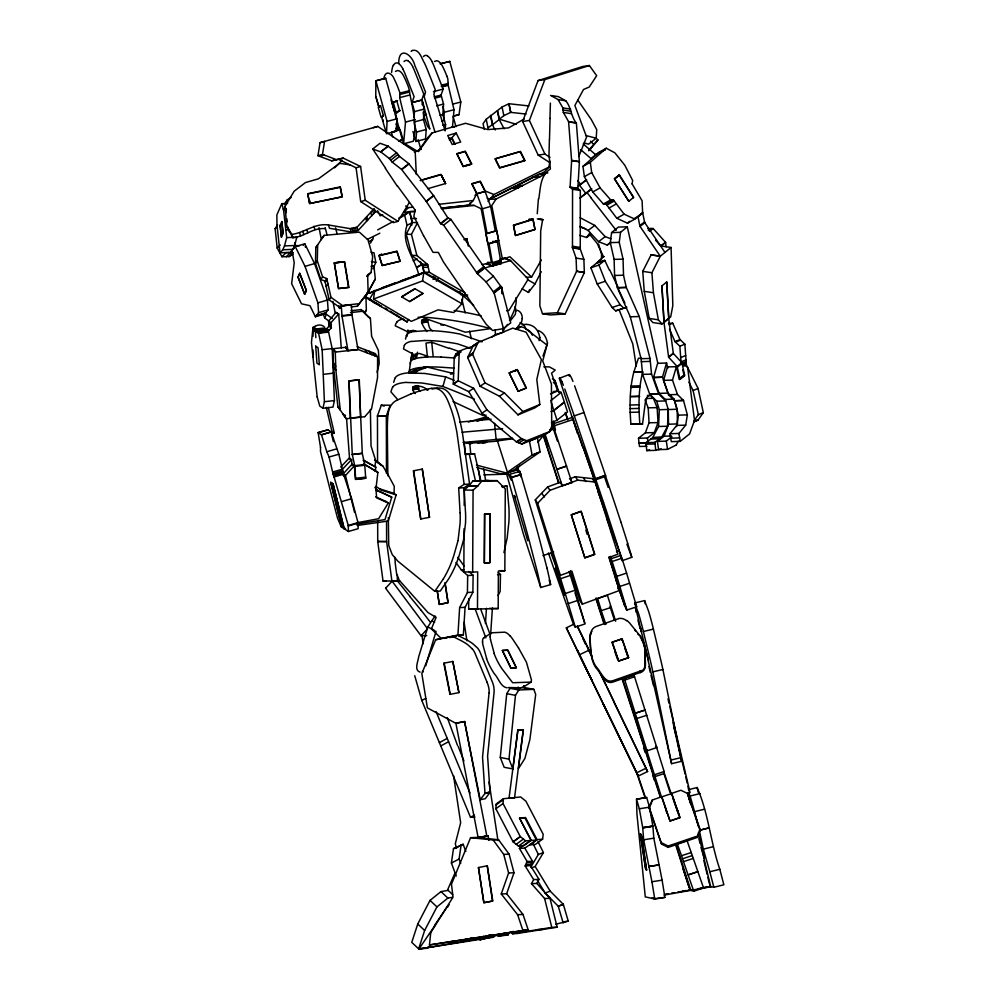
<?xml version="1.0" encoding="UTF-8"?>
<svg xmlns="http://www.w3.org/2000/svg" width="999" height="999" viewBox="0 0 999 999"><rect width="100%" height="100%" fill="white"/><g stroke="black" fill="none" stroke-linecap="round" stroke-linejoin="round"><path stroke-width="1.5" d="M537.287 218.931L542.644 219.58L540.696 230.956L539.86 305.919L542.457 313.686L557.38 312.724L576.573 271.353L576.098 258.079L572.477 247.839L572.552 189.273M576.573 271.253L584.353 272.602L583.878 259.328L580.257 249.088L580.319 190.522L572.539 189.261L570.092 187.113L571.615 160.602L568.581 121.591M601.535 259.116L601.56 254.283L598.563 244.006M312.974 357.367L312.987 349.875M313.012 336.401L313.024 327.347M315.097 330.819C311.276 323.564 325.949 322.939 325.012 329.882M357.217 346.703L375.199 353.571L377.61 356.918L377.522 377.759L371.528 409.016L364.797 416.683M377.56 462.537L377.46 415.859L381.306 405.157L390.184 405.219L386.338 415.921L386.463 473.451M463.848 570.317L464.073 528.608M464.185 505.444L464.273 489.997L468.868 485.851L477.684 486.038L481.618 481.293L497.102 480.656L505.282 488.848L504.845 570.741L498.389 571.041L498.189 608.566L489.373 608.366M498.176 608.566L468.668 609.203L468.731 598.701M463.848 571.865L472.652 572.102L473.076 490.197L477.672 486.051M477.472 609.402L477.684 571.903L472.652 572.102M484.752 514.048L484.328 562.899L489.86 562.687L490.134 513.836L484.765 514.048M590.097 637.524C590.546 647.315 590.247 657.991 595.928 666.47C600.786 671.166 604.595 683.566 612.837 680.706L642.994 670.129L644.492 668.081L645.029 663.311M590.097 638.898C590.571 648.688 590.259 659.352 595.941 667.844C600.799 672.539 604.607 684.939 612.849 682.08L640.147 672.527C648.875 670.391 643.918 658.453 645.129 652.072M320.529 447.452L320.492 451.536L330.806 492.357L337.525 518.131L341.159 526.735M459.627 607.592L467.432 592.494L467.669 575.524L461.363 569.954L455.969 562.524M458.816 635.726L463.374 634.802L465.072 607.355L472.877 592.245L473.114 575.262L468.918 571.553M523.913 685.938L523.551 687L531.231 681.98L531.456 679.907L526.423 662.175L518.506 647.901M340.721 308.129L329.158 299.9L324.987 281.169L320.816 279.408L315.484 263.449L315.809 247.565L324.126 235.377L359.365 232.143L368.019 239.897L372.664 256.393L371.104 272.427L367.295 276.373M371.091 272.44L367.62 274.837L368.119 292.12L359.215 303.634L342.545 305.582L330.969 297.34L326.798 278.621L322.627 276.86L317.295 260.889L317.645 244.98L315.809 247.565M498.226 572.415L500.487 574.537L500.137 591.483L498.051 595.604M394.106 492.519L394.243 486.288L388.161 474.9L382.917 466.158L374.987 459.902M641.408 358.204L638.411 358.266L633.816 372.152C629.407 389.036 629.582 406.868 630.893 424.138L642.519 424.263L645.304 402.572L647.402 396.478L650.337 395.329L653.383 398.301L657.142 407.592L658.016 422.589L654.32 432.592L647.452 438.024L638.498 438.261L639.485 446.466L646.94 446.278M633.816 372.127L642.757 371.928C638.349 388.811 638.523 406.643 639.847 423.913L642.507 424.275M549.4 139.723L548.988 154.857L550.399 169.006C540.097 175.337 540.546 188.399 538.761 198.876M549.487 139.61L550.062 118.394M549.974 118.469L550.387 103.097M694.03 420.741L698.326 414.697L703.321 412.637L698.089 388.461L686.375 364.985L684.864 344.193L680.019 339.585L672.714 323.214L668.456 323.351M650.861 254.845L660.289 256.231L671.078 247.477L672.827 305.569L670.704 316.833L668.818 318.431L666.783 281.918L661.95 285.851L663.985 322.327L668.631 357.217L677.147 366.471L680.032 379.42L684.727 375.599L681.842 362.662L673.326 353.396L668.693 318.581L666.645 282.043M645.104 662.974L645.142 653.446M476.486 344.48C469.692 348.826 457.505 348.589 454.258 357.305L453.284 384.128L468.731 391.658L482.005 413.211L516.333 441.87L521.853 444.093L544.942 434.827L549.837 431.456L551.735 426.248L551.423 383.953L542.732 361.001L546.977 345.08L524.438 327.722L520.866 326.661L515.284 328.908M460.689 350.824L459.153 353.933L458.179 380.744L473.626 388.286L486.913 409.827L521.241 438.499L526.76 440.721L549.837 431.456M410.689 361.251L408.978 373.189M661.238 448.888L655.744 450.349L646.765 450.624L645.953 442.669L652.697 437.649L658.578 426.498L659.315 409.74L656.73 401.198L649.662 394.018L642.607 374.4M667.757 368.294L666.57 363.012L657.642 363.324L653.521 377.522L659.128 393.381L665.184 399.413L668.256 409.44L667.519 426.211L658.578 426.498M385.714 78.297L375.886 80.807L387.075 121.441L386.463 133.779L396.253 131.169L396.865 118.831L385.689 78.209L375.886 80.807L375.761 96.404L378.858 107.28L380.532 105.644L383.441 115.784L381.755 117.457M580.319 190.509L577.859 188.349L579.383 161.85L576.386 123.164C570.866 116.359 571.366 107.63 565.846 100.849L558.379 96.641L551.898 95.604M515.684 311.438L515.521 313.012A54.683 19.131 -41.6 0 1 515.247 314.485L510.439 320.716M522.102 318.656L521.94 320.242A54.683 19.131 -41.6 0 1 521.665 321.715L515.909 329.171M584.078 142.957L588.598 144.156L596.216 138.237L596.74 129.683L591.283 119.53L577.597 99.825M452.497 127.173L454.021 109.728L448.214 85.302L447.827 78.809A53.259 12.95 75.5 0 0 446.878 76.211L446.778 75.974M441.208 638.461L457.929 635.052L459.627 607.604L465.072 607.33M492.932 266.196L486.588 263.474M501.173 263.811L497.29 241.483L492.657 241.433M399.7 97.627L400 93.094L399.15 90.697A49.8 12.075 75.5 0 0 398.364 88.561L398.276 88.324A40.222 9.753 75.5 0 0 394.106 78.821C393.057 75.112 387.362 70.28 385.002 75.025A36.239 8.791 75.5 0 0 383.741 79.133M394.443 102.348L396.69 100.574L399.6 110.702L395.117 114.273L403.584 143.781L413.274 141.271C417.769 123.227 411.625 105.594 408.841 88.187A49.8 12.075 75.5 0 0 408.054 86.051L407.967 85.814A40.222 9.753 75.5 0 0 403.783 76.311C402.485 73.377 398.888 68.382 395.429 71.453M485.439 623.513L486.463 608.279M490.671 633.94L492.407 608.041M537.062 839.697L525.511 817.544L519.492 818.181L524.937 817.919L536.426 840.059L525.661 840.871L518.469 846.103L513.124 841.857L495.866 808.778L496.178 803.97L503.371 798.725L520.666 796.965L525.936 801.223L543.194 834.302L542.594 839.148L535.414 844.38L529.895 844.942L537.062 839.697L542.594 839.148M525.636 840.858L520.304 836.613L503.046 803.546L503.359 798.725M414.073 117.57L414.498 111.588L412.025 102.585L414.098 96.616L404.52 72.465A56.256 13.686 75.5 0 0 403.072 69.431L402.947 69.181M415.846 141.483L416.533 132.018L414.16 123.489M412.949 131.431L415.846 141.496L425.537 138.973L426.211 129.508L423.451 119.555L424.188 109.078M445.192 129.907L445.579 124.5L442.807 114.56L443.556 104.071L441.071 95.067L443.144 89.098L433.566 64.96A56.231 13.674 75.5 0 0 432.13 61.926L431.98 61.626M415.247 393.531C406.318 384.278 422.864 384.478 427.035 389.822M420.142 391.446C416.233 387.749 422.19 383.579 413.012 386.775M489.073 692.819L482.542 757.08L484.99 793.468L480.244 799.737L464.56 721.59L486.813 835.926L488.161 835.876L488.848 840.396M387.949 414.41L387.637 419.105A203.734 173.214 87.7 0 0 387.337 428.808L387.849 475.799M537.25 213.749L538.399 198.838M405.544 339.111L406.331 335.452M403.584 143.781L405.494 122.065L399.7 97.64L409.39 95.117M443.693 119.505L444.33 112.238L442.969 106.493M350.399 164.922L339.685 163.349L318.394 178.846L305.494 182.542L294.156 191.221L285.027 206.406L286.838 226.323L291.833 234.415C304.62 232.742 314.872 222.927 328.459 224.975L329.508 228.284L351.236 231.98L358.104 230.482L375.274 211.85L375.412 210.489M500.274 757.479L506.743 693.668L510.089 688.323L525.137 687.674L533.866 689.347L535.689 694.455L529.87 739.66L524.9 758.478L518.381 768.706L523.376 729.782L517.744 729.957L523.251 729.757L514.535 797.889L509.04 798.213L517.882 729.994L512.862 768.93L504.145 767.282L500.274 757.479L508.991 759.14L512.862 768.955M508.991 759.14L515.472 695.329L518.806 689.984L533.866 689.347M317.17 396.878L319.78 406.106L322.977 408.254L332.992 407.117L334.415 400.587L332.18 348.576L328.596 332.08L322.827 328.209L312.812 329.345L311.451 342.495L317.17 396.853M398.726 63.349C398.651 45.005 412.599 54.745 414.897 65.822A62.825 15.285 75.5 0 1 417.432 71.553L425.512 91.97L424.188 96.828L434.99 132.005M430.744 932.616L453.009 897.177L451.486 884.115L470.579 837.674L493.156 839.959L503.733 854.407L508.616 872.989L501.248 893.98L506.655 893.755L522.989 914.435L528.159 929.744L429.458 944.942L430.744 932.629M582.305 604.158L571.903 571.141L560.352 575.387L537.649 503.271L549.999 490.334L577.709 480.144L595.279 482.067L617.956 554.183L608.953 557.504L619.368 590.534L582.317 604.17L579.919 600.761L570.417 570.616M363.698 463.798L377.884 472.402L375.911 489.21L376.673 497.852L388.286 503.021L378.609 518.718L357.105 522.739M391.571 72.465L391.958 69.805A56.818 13.824 75.5 0 1 392.619 66.896L393.107 65.622A24.9 6.056 75.5 0 1 393.281 65.285L393.356 65.16M375.274 471.416L375.811 467.12L363.411 460.102M665.659 400.911L658.591 393.756L649.662 394.018L658.578 393.731L651.548 374.126L650.012 358.429L639.248 316.533L630.294 316.783L617.345 287.687L614.572 275.499L614.123 259.415L610.302 242.645L611.6 232.617L618.344 227.085L627.285 226.81L657.866 363.511M639.235 316.508L626.286 287.412L623.513 275.225L623.051 259.141L619.243 242.37L620.529 232.342L627.285 226.823M374.937 466.496L375.724 460.676L371.029 445.941L370.379 409.353M410.289 362.337L410.414 364.173M409.003 372.49L409.403 371.328M412.2 276.898L423.738 272.64L463.061 295.429L461.875 303.721L453.733 312.537L438.049 309.84L411.313 321.366L373.526 299.063L374.712 290.759L409.315 277.972M373.526 299.051L422.565 280.931L423.751 272.64M459.003 114.698L453.459 116.071L459.003 114.698L460.814 102.023L449.762 61.364L440.072 63.874L449.787 61.451M487.162 198.177L489.66 199.176L544.642 171.741L548.988 167.083L549.837 161.051M426.848 331.556C423.938 327.272 416.346 317.595 427.697 319.305L443.731 324.875M432.567 330.731C425.636 327.697 431.293 315.01 421.953 320.242M456.243 876.023L451.398 863.024L453.484 848.576L463.149 844.255L465.821 851.423M460.714 863.348L459.09 859.028L461.188 844.567M590.059 234.802L597.065 243.232L603.446 256.631L596.815 262.962L600.337 260.102M406.93 336.538L407.979 329.882M317.957 155.707L320.055 142.67L324.588 141.359L322.49 154.408L317.957 155.707L331.618 160.814L343.219 158.117L360.602 166.483L365.234 200.262L397.989 221.353L409.265 202.585M681.256 362.737L687.587 367.232L694.517 420.392L689.597 433.878L680.244 441.358L671.303 441.645L670.004 433.741L676.76 425.399L678.421 415.147L674.55 400.749L668.518 394.755L663.561 380.357L667.482 366.92L676.423 366.67L679.283 379.57L684.115 375.661M680.232 441.371L678.933 433.466L685.701 425.124L687.362 414.872L683.478 400.474L677.459 394.48L672.489 380.107L676.41 366.658M632.105 183.878L632.667 180.519L624.85 165.297L614.86 152.822L606.281 148.227L598.938 152.31L582.966 166.383L584.365 176.673L592.744 191.945L603.359 203.983L606.231 204.258L613.598 200.212L624.113 214.161L634.802 219.106L642.632 212.787L642.095 200.762L632.105 183.891M415.084 210.04L413.861 216.346L423.489 235.627M411.625 225.387L412.15 222.665L409.578 211.788L404.483 214.448L407.055 225.312C400.487 243.469 415.147 258.429 418.818 275.062L369.792 293.082L368.868 290.209M458.042 540.521L460.064 523.576A85.989 73.114 87.7 0 0 460.127 513.199L460.089 512.937M410.789 359.965L412.225 352.635M410.751 359.94L416.271 358.254L417.457 352.185M422.09 104.695L422.702 101.748L429.757 128.859M425.886 665.684L426.049 664.972M322.977 408.254L324.4 401.723L322.165 349.712L318.581 333.216L312.812 329.345M393.656 382.305L394.892 378.496A92.208 24.563 16 0 1 395.317 377.809L395.404 377.684M458.004 540.696L453.771 555.694A122.465 104.121 87.7 0 1 450.174 565.559A85.951 73.077 87.7 0 1 449.113 567.956L448.476 569.33A103.521 88.012 87.7 0 1 443.231 579.12M426.298 663.873L436.076 631.281M377.073 372.202L379.233 363.361L378.371 350.399L371.616 336.288L370.417 318.469L361.101 309.59L351.011 310.726M539.822 404.533L522.927 411.513L504.395 392.907L499.463 396.241L480.119 386.251L467.694 357.605L473.126 345.841L478.034 342.495L512.837 328.109L526.073 332.155L541.383 359.603L536.8 379.495L539.822 404.533L534.902 407.867L518.019 414.847L499.475 396.253M478.034 342.495L472.614 354.27L485.027 382.904L504.383 392.894M284.503 245.929L286.701 237.612L283.541 209.902L281.805 203.646L287.6 203.409M397.227 315.921L397.452 315.147M474.275 399.013L442.907 386.451L445.641 376.885L425.087 373.489L409.353 372.914M666.558 362.999L662.449 377.21L668.056 393.069L674.113 399.101L677.185 409.228L677.459 423.913L676.46 426.585M503.921 552.584L507.18 537.899L508.916 521.703A128.958 110.265 83.9 0 0 508.966 508.254L507.005 486.026L501.673 486.6M396.128 494.892L381.78 490.322L379.32 488.711L393.718 493.306L396.128 494.892L388.299 521.016L357.105 525.486M376.024 489.922L391.745 497.177L385.002 519.592L356.843 524.025M435.089 615.958L427.822 626.873L418.656 656.867C418.269 661.151 413.698 670.317 420.092 672.14M448.389 890.346L440.984 891.583L430.032 900.399L417.757 923.988L411.75 942.344L418.643 948.85L421.241 948.6M418.643 948.85L424.65 930.494L436.925 906.905L447.877 898.089L452.31 897.352M506.643 893.743L514.01 872.764L509.128 854.182L498.563 839.722L475.986 837.424L470.579 837.674M542.969 356.069L545.579 348.813M539.048 340.622L540.009 337.65M546.091 347.365L547.552 343.007M638.498 438.249L645.366 432.817L649.063 422.802L648.201 407.842L644.992 399.862M657.392 441.408L664.06 436.226L668.531 424.238L668.269 409.553L677.197 409.24M348.564 287.45L344.355 261.825L334.315 262.899L338.549 288.561L348.576 287.425M549.487 162.387L538.174 155.12L522.627 121.478L538.061 80.594L582.604 66.533L589.385 65.522L596.678 75.724L589.21 87.063L583.553 89.448L574.875 105.482L586.6 137.013L578.771 156.531M549.999 157.343L544.942 154.108L529.408 120.467L544.842 79.583L589.385 65.522M528.471 292.432L529.595 289.56M533.653 879.582L539.023 879.37L536.85 883.441L549.974 898.301L557.155 927.184L551.785 927.422L544.605 898.551L531.48 883.678L533.653 879.607L525.162 865.946L527.122 861.525L519.43 848.376L531.031 840.309L519.555 818.156M536.413 840.072L524.8 848.139L532.492 861.263L530.544 865.708L539.023 879.345M416.346 372.202L410.626 373.014C413.923 368.556 422.028 368.269 427.297 367.12L416.77 371.141L415.859 373.439M508.541 934.527L497.677 935.951L508.354 934.877M680.032 817.557L670.004 820.991L661.825 796.84L671.603 793.593L679.77 817.694L670.004 820.991L661.613 796.815L652.322 799.999L649.025 806.68L661.588 844.093L668.169 847.389L697.364 837.412L700.137 829.57L687.612 793.506L680.881 790.246L671.678 793.381L671.703 794.742M697.364 837.412L700.112 829.507M299.737 273.389L298.089 277.148L304.67 294.255L306.368 290.397L299.712 273.314L298.039 277.173L304.695 294.268L306.331 290.522L299.725 273.401M281.805 203.646L276.873 214.885L276.96 224.862L280.02 252.797L290.147 252.41L292.008 250.374M285.639 203.609L287.3 199.837L291.071 197.502M281.78 221.578L280.095 225.424L281.418 237.3L283.117 233.441L281.78 221.578L283.104 233.466M280.02 252.822L282.804 249.775L284.503 245.929L294.63 245.517L296.828 237.2L286.701 237.612M294.63 245.517L292.944 249.363L282.804 249.775M293.306 249.226L294.942 245.467L294.63 242.707M329.495 321.428L324.737 318.019L326.373 314.273L332.33 318.544M372.977 268.806L375.811 262.35L373.976 252.784L371.029 252.248M365.247 312.587L366.346 310.077L365.909 295.654L375.312 279.033M454.97 873.064L447.614 889.847L452.672 894.667M542.494 313.686L550.262 314.935L565.159 313.973L584.353 272.552M410.239 596.79L397.352 580.819L397.29 574.55M557.38 312.724L565.197 313.873M661.575 844.08L649.075 808.041L651.698 802.697M441.071 208.229L468.956 205.145L470.129 202.809M468.956 205.145L473.289 200.487L476.76 193.481M522.09 288.836L528.471 292.445L535.039 283.903L541.258 271.691M668.681 318.331L662.012 323.951L658.378 319.842L653.421 292.757L644.255 291.333L642.744 271.353L651.123 254.832L660.302 256.231M653.421 292.744L651.91 272.752L660.289 256.243L639.959 226.311L637.936 216.496L634.502 218.419M531.48 883.678L536.863 883.403M676.286 445.017L678.246 441.183M467.607 294.992L463.698 294.83L424.25 272.128L422.34 264.186L411.738 255.319L406.243 234.178L412.325 222.465L409.715 211.551L414.897 211.776M464.935 292.794L429.433 272.352L427.522 264.41L416.92 255.544L411.438 234.415L417.507 222.69L412.325 222.465M404.32 345.304L403.509 348.951L413.511 354.32M667.519 426.223L661.663 437.325L654.894 442.395L655.744 450.349M370.492 243.132L373.364 237.824M364.985 298.114L375.324 279.008L373.901 265.984L371.041 266.296M526.336 277.272L531.618 277.048L541.321 259.94M509.915 319.393L509.453 320.192M530.856 867.07L538.349 854.47L543.419 852.597L538.024 841.62M531.381 867.894L535.164 866.47L543.406 852.609M408.641 319.405L407.117 321.928L369.28 299.625L374.613 290.796M443.219 579.108L434.827 591.283L440.247 591.071L448.651 578.896A103.521 88.012 87.7 0 0 453.896 569.118L454.545 567.732A85.951 73.077 87.7 0 0 455.581 565.334A122.465 104.121 87.7 0 0 459.178 555.469L463.486 540.172L465.497 523.351A85.989 73.114 87.7 0 0 465.546 512.986M292.844 254.27L289.023 256.631L281.943 256.743L277.185 248.077L275.137 228.671L277.572 224.825M284.29 204.533L287.3 199.837M436.288 281.219L437.974 278.659M488.061 201.498L489.498 199.313L512 187.887M517.445 185.115L538.424 174.463L545.004 174.188L496.091 199.038L491.758 205.594L502.447 259.34L509.902 256.755L531.605 277.048M447.527 907.117L449.113 904.782M434.515 925.424L447.165 906.917M488.486 937.399L493.856 937.162L418.881 949.05L434.865 925.648M579.62 235.352L586.688 237.487L590.159 232.605M338.923 305.644L339.398 308.491L341.271 305.844L342.008 316.183L347.964 350.674L358.316 349.538L377.61 356.918M351.236 304.782L341.221 305.919M418.381 151.074L427.797 137.575M418.406 151.661L432.117 132.929L465.559 123.289L487.824 129.595L508.591 127.884L524.275 118.968M504.145 128.784L499.188 119.593L497.34 110.689L486.201 119.281L483.079 123.701L484.29 129.458M698.176 419.905L694.218 421.728L697.964 420.204L703.321 412.649M322.315 237.924L324.126 235.377M315.484 263.449L317.295 260.864M320.816 279.408L322.615 276.835M324.987 281.169L326.785 278.596M325.249 282.33L327.06 279.77M326.186 286.538L327.997 283.953M329.158 299.9L330.956 297.315M366.895 276.199L368.107 274.5M351.336 306.905L357.392 306.206L359.215 303.634M368.119 292.12L357.405 306.181M392.669 387.237L392.57 387.375A92.208 24.563 16 0 0 392.157 388.049L390.909 391.858L397.739 399.612M328.109 309.865L325.05 313.873L315.409 316.783L318.581 312.675L328.122 309.865L327.447 300.062L314.573 263.574L304.832 243.793L295.292 246.603L291.958 250.05L294.218 262.862L291.646 283.679L301.486 303.783L309.977 305.719L315.422 316.808M490.034 792.419L485.302 798.676L480.232 799.737M502.797 330.532L507.579 324.4M519.917 465.347L516.121 470.204L511.813 470.829M538.011 442.245L543.718 434.952M364.473 312.475L366.346 310.09M468.881 485.839L472.814 481.093L488.299 480.444M572.939 381.406L571.653 378.284A132.305 3.984 70.7 0 0 569.642 374.85L569.005 374.737L569.318 376.161M589.735 149.825L597.939 139.985L595.879 137.899M588.973 149.875L597.939 139.985M325.137 330.307L329.008 326.273L328.546 321.203L336.001 312.425L338.723 313.961L341.258 347.827M327.485 332.005L331.343 327.847L330.894 322.764L338.723 313.961M560.352 575.387L557.966 571.965L535.264 499.875L547.627 486.938L560.739 482.117M430.307 622.165L421.266 610.389M411.163 51.399L412.063 50.587M328.459 224.975L350.187 228.659L357.055 227.173L374.225 208.541M354.558 512.4L345.479 475.487L354.395 465.771M385.626 588.224L392.12 581.181L399.675 580.906M385.639 588.236L421.079 635.801L427.56 628.746L392.12 581.181M427.759 137.612L432.117 132.929M449.026 138.536L451.835 137.725L456.181 133.067L460.676 142.058L452.222 144.493L447.702 135.514L456.168 133.067M412.874 207.168L408.229 207.68L403.821 212.337L414.747 211.139M475.037 195.342L476.773 193.469L471.853 183.666L480.319 181.219L485.239 191.034L493.993 194.518L548.975 167.083M489.66 199.176L494.006 194.518M340.696 467.082L349.2 458.066L351.561 459.627L352.01 465.646M341.97 469.78L351.536 459.64M303.296 245.379L304.832 243.793M397.24 321.715L396.128 323.201A137.263 30.532 11.6 0 0 395.816 323.863L395.204 325.774L406.768 331.343L413.474 330.382L416.446 331.393M334.603 167.795L342.145 160.265M589.123 149.912L592.382 146.653M588.598 150.762L590.771 148.601M275.137 228.671L277.223 226.636M277.185 248.077L280.282 245.017M281.918 256.743L286.089 252.685L293.194 252.56L289.023 256.631M286.363 256.681L290.509 252.61M315.721 346.141L316.933 363.137L319.343 364.747L318.069 347.752L315.672 346.129M434.515 61.463C438.049 58.904 441.258 63.649 442.607 66.471A40.21 9.778 75.5 0 1 446.79 75.936M582.966 166.383L590.309 162.3L606.281 148.227M619.243 175.075L614.472 178.846L628.796 201.286L633.491 197.465L619.143 175.037M586.688 237.487L589.822 234.977M619.205 175.025L614.447 178.858L619.343 174.912L633.628 197.365L633.029 197.852M595.741 154.808L591.046 158.616L580.781 149.7M606.256 204.296L616.783 218.244L627.459 223.189L629.707 221.391M637.737 216.608L642.644 212.687L644.655 222.49L664.984 252.422M637.999 216.758L642.694 212.949M639.835 225.774L644.53 221.965M668.693 318.581L663.998 322.402L661.95 285.851M668.606 357.105L673.314 353.284M668.631 357.217L673.326 353.396M677.147 366.471L681.842 362.662M677.31 367.17L682.005 363.361M679.807 378.409L684.502 374.588M596.628 263.074L604.732 260.364L598.95 265.01L605.319 281.256L620.192 304.77L623.776 308.129L626.86 307.217L615.696 310.851L612.087 307.492L597.215 283.966L590.859 267.72L596.665 263.049L604.757 260.339L609.365 270.055M380.532 105.644L378.271 107.442L381.106 117.295L383.354 115.509M400.387 110.502L394.792 112.537L391.945 102.685L397.552 100.637M578.346 186.039L585.451 180.519M586.65 179.708L579.582 185.315L585.901 193.469L579.907 198.139M580.157 197.765L590.596 189.573M585.913 193.456L591.795 188.786M580.119 226.273L588.086 230.457L598.551 241.696L607.267 245.067L610.889 242.195M648.276 230.432L650.636 228.559L653.134 228.496L665.571 242.345L666.158 246.778M648.626 230.419L650.986 228.559M648.851 230.419L651.211 228.546M649.6 231.306L653.134 228.496M655.656 240.284L660.826 246.041L665.534 242.307M660.851 246.079L665.571 242.345M550.998 411.675L553.871 410.452L564.335 402.16L567.519 411.9L557.03 420.204L551.348 422.639M550.686 400.724L561.176 392.407L564.36 402.147L553.871 410.452M385.564 168.169L372.714 149.013L380.007 143.257L388.049 146.154L396.591 152.722M372.702 149.001L380.744 151.885L388.049 146.154M380.744 151.885L388.124 146.204M380.819 151.948L389.285 158.466L396.603 152.747L399.513 156.418L408.803 163.636L433.666 195.742L447.814 217.807L450.936 219.43L484.74 267.982L493.406 276.199L501.436 287.163L510.739 322.864L503.434 328.609L492.669 330.494L486.188 324.275L443.519 262.088L438.361 252.435L433.004 252.347L423.564 235.627M389.298 158.479L390.659 160.202L397.964 154.458M390.659 160.202L392.22 162.15L399.513 156.418M392.22 162.15L401.498 169.368L408.816 163.649M503.434 328.609L494.13 292.894L486.101 281.943L477.435 273.714L443.643 225.187L440.522 223.564L426.361 201.486L401.723 169.655L409.028 163.911M426.186 201.261L433.491 195.517M426.361 201.486L433.666 195.742M440.522 223.564L447.814 217.807M440.909 223.764L448.214 218.019M443.631 225.175L450.949 219.443M476.511 272.39L483.803 266.646M477.01 273.114L484.315 267.37M477.222 273.426L484.527 267.682M477.435 273.714L484.752 268.007M486.101 281.943L493.431 276.224M493.381 291.87L500.686 286.126M494.08 292.819L501.348 287.038L494.13 292.894M645.953 442.669L654.919 442.37M676.273 445.017L667.544 449.35L658.603 449.65L657.379 441.433L666.321 441.096L671.877 436.775M528.871 105.931L508.916 103.734L502.06 107.018L497.539 110.514L499.363 119.156L516.358 124.376M488.024 127.909L492.532 124.425C488.548 102.672 491.221 126.349 495.404 129.945M499.35 119.156L503.858 115.659L510.714 112.375L526.073 114.061M492.582 124.713L499.188 119.593M588.086 230.457L594.78 225.437L605.169 236.601L610.988 238.848M598.551 241.696L605.182 236.613M607.267 245.067L610.589 242.507M496.116 804.857L503.296 799.625M495.866 808.778L503.034 803.533M516.221 844.305L523.389 839.073M523.551 687L522.165 687.137M514.76 371.391L517.182 369.68L526.173 388.099L518.169 391.346L509.178 372.939L517.245 369.593L526.311 387.937L521.553 389.922M491.695 337.15L495.404 334.578L503.646 332.205L503.446 327.535M504.545 474.225L532.117 455.157L540.109 451.898L537.425 437.824L529.42 441.046L532.117 455.132L540.109 451.91L512.537 470.979L504.532 474.225L483.828 474.862M455.694 354.395L460.601 351.024M455.407 354.982L460.314 351.598M454.258 357.305L459.153 353.933M517.195 329.195L520.866 326.661M468.693 391.633L473.626 388.286M482.005 413.211L486.913 409.827M516.333 441.87L521.253 438.499M517.032 442.145L521.928 438.773M519.093 442.982L524 439.61M521.815 444.08L526.76 440.721M473.126 345.841L478.221 342.42M468.369 356.131L473.289 352.784M467.694 357.605L472.614 354.233M480.119 386.251L485.027 382.904M514.785 371.266L517.245 369.593M518.006 414.847L522.927 411.513M539.697 176.885L533.116 177.16M460.089 512.799L458.678 487.974L464.135 484.378L469.58 484.14L462.237 431.506L459.915 420.504A101.374 86.189 87.7 0 0 456.543 409.016C453.221 400.462 449.25 386.625 437.412 388.112M458.678 488.012L464.098 487.762L469.567 484.153M400.974 217.382L409.578 211.788M483.653 637.961L491.283 632.979M398.726 218.194L404.483 214.448M401.773 296.928L415.06 288.798M409.64 301.561L422.939 293.419L414.872 288.661L401.561 296.803L409.64 301.561L422.914 293.431M433.067 279.445L435.614 277.884L432.992 276.348M584.365 176.673L591.695 172.565L590.309 162.3M592.744 191.945L600.112 187.887L610.701 199.9L613.598 200.212M603.359 203.983L610.714 199.912M605.831 204.221L613.174 200.137M606.893 205.132L614.235 201.049M609.053 207.992L616.395 203.908M616.783 218.244L624.138 214.173M627.459 223.189L634.827 219.118M412.312 50.437C419.443 48.651 421.728 58.729 424.587 63.312A62.825 15.285 75.5 0 1 427.11 69.043L435.202 89.46L433.891 94.405L445.154 130.919M286.838 226.323L292.882 237.725C304.358 236.8 313.236 227.31 325.137 228.671M513.161 187.3L516.146 185.777L522.727 185.502M414.448 152.397L420.991 148.876M377.684 229.87L393.269 221.453M475 817.057L470.504 817.282L421.815 700.511L425.736 698.388M439.373 742.632L447.227 738.386L436.101 711.713M440.746 745.941L448.601 741.695L447.227 738.386M470.492 817.269L474.438 815.159M313.024 327.422L315.097 326.248M697.589 888.798L710.264 886.538L701.073 888.074M483.866 268.256L510.514 260.577L528.196 279.196L509.14 310.19L506.718 310.901M407.055 225.337L412.15 222.665M379.033 255.469L396.915 251.199L400.124 261.238L382.23 265.509L379.033 255.469L381.581 254.146M381.705 254.395L379.096 255.756L396.965 251.448L400.087 261.214L382.242 265.509L379.433 256.718M413.274 260.876L417.095 258.878M416.933 267.058L422.015 264.385L420.554 261.913M417.045 267.545L422.028 264.41M369.792 293.082L374.875 290.422M418.818 275.062L423.913 272.415L422.14 264.897M456.743 847.614L463.149 844.255M451.398 863.024L459.09 859.028M481.968 936.737L479.395 938.073L480.094 939.884L497.602 935.189M479.495 938.336L483.341 936.325M480.094 939.884L487.774 935.851L492.17 934.702M601.922 151.336L605.382 149.613L595.367 154.583M367.432 239.36L379.857 233.204M368.556 241.733L372.689 239.685M645.479 797.751L638.174 776.048L566.333 627.847L574.275 623.963M579.682 654.695L588.96 650.174M646.041 768.256L647.577 771.54L638.299 776.061L636.763 772.776L646.028 768.231L606.88 687.025M520.367 390.409L521.341 390.01M578.096 512.312L571.303 514.81L584.827 557.829L594.617 554.57L581.093 511.588L571.303 514.822L584.827 557.829L594.73 554.17L581.168 511.176L579.632 511.75M569.168 374.575L559.278 378.321L577.459 433.366M555.481 429.882L553.359 421.091M579.607 511.763L578.259 512.25M550.524 393.931L557.617 390.984L551.548 373.214L555.232 370.08L549.4 366.895L543.831 366.833M473.314 345.766L476.198 344.568M519.48 390.784L518.244 391.283L509.203 372.939L517.195 369.705M668.955 324.75L672.714 323.214M669.542 329.345L674.999 341.583L680.019 339.585M674.999 341.583L675.549 342.133L680.544 340.085M675.549 342.133L679.857 346.228L684.852 344.18M686.176 359.802L681.181 361.85L680.681 357.605L685.689 355.557M682.367 363.174L686.113 361.638M682.479 364.573L686.226 363.037M683.878 366.009L686.375 364.972M698.326 414.685L693.094 390.547L698.089 388.461M599.15 493.843L612.287 532.055L598.076 491.833M382.742 214.773L380.157 215.809L377.585 210.739M455.794 354.195L458.666 353.047M410.726 394.031L396.203 400.574A16.771 14.261 87.7 0 0 388.136 414.423M329.982 432.18L331.943 431.456L334.29 433.004L331.518 434.053L333.379 441.645M694.13 889.772L710.714 886.825L703.895 858.241M367.058 293.231L369.705 292.245M555.781 924.187L568.244 921.128L563.324 904.345L550.224 891.17L545.154 893.031L537.237 880.044M382.093 287.774L395.067 283.004M400.836 280.894L423.913 272.415M569.492 478.896L575.324 476.748L592.894 478.671L595.292 482.105M395.716 128.446L398.601 127.56L399.737 129.333L391.358 132.405M396.091 129.033L398.888 128.009M398.551 141.009L402.747 139.473M400.162 129.62L391.533 132.68L392.744 136.9M398.676 141.009L402.984 139.485L400.562 131.031M618.568 618.631L595.704 626.635A8.766 8.691 -0.4 0 0 590.734 633.378M628.658 657.529L621.99 638.798L611.975 642.282L618.656 661.038L628.433 657.792L622.065 638.923L612.287 642.182L618.656 661.038L628.658 657.554M603.533 502.397L575.374 419.105A112.4 3.384 70.7 0 0 574.263 415.896L584.003 412.5A97.677 2.935 70.7 0 0 581.143 404.295L574.6 385.814M595.879 479.757L605.606 476.323L605.506 475.349L585.114 415.709A112.4 3.384 70.7 0 0 584.003 412.5M630.918 554.195L631.805 557.317L622.065 560.714L621.815 559.84M661.55 842.744L668.131 846.041L697.314 836.076M499.875 259.515L504.083 258.079L510.439 260.602M553.783 423.638L572.427 417.357L583.603 448.688M553.409 426.098L573.501 419.343M601.535 257.455L604.233 256.556M590.871 267.769L598.963 265.047M597.215 283.966L605.319 281.256M612.087 307.492L620.192 304.77M615.684 310.851L624.163 308.029M551.036 553.171L560.589 578.696L570.354 575.424L575.012 590.247L565.247 593.543L575.287 627.185L585.052 623.913L575.012 590.272M567.994 603.708L577.759 600.424M549.537 429.795L554.158 428.971L571.977 482.617L562.2 485.864L560.551 482.105M549.962 430.369L554.158 428.983M544.855 433.666L556.868 469.33L566.645 466.083L556.868 469.355L562.2 485.864M553.671 552.085L542.957 555.606M611.138 558.703L620.916 555.456M610.302 556.393L612.137 561.5L621.915 558.241L626.573 573.089L616.795 576.361L626.91 610.039L636.688 606.793L626.585 573.114M619.605 586.538L629.382 583.279M597.627 598.538L607.417 595.304L615.659 621.228M605.881 624.475L601.261 610.664L611.051 607.442M624.1 678.408L633.878 675.149M647.002 750.823L624.8 680.044L634.565 676.773L656.793 747.577L647.015 750.836L646.378 749.287L661.463 797.065M637.062 718.431L646.865 715.234M654.357 774.799L664.135 771.528L656.156 746.028L656.793 747.589M654.582 776.735L664.36 773.476L664.135 771.553M678.633 843.318L687.037 840.571L703.558 887.961L693.781 891.233L690.846 890.384L676.036 844.555M677.247 843.818L681.505 855.718L691.296 852.509M693.768 891.208L682.492 858.803L692.282 855.556M683.416 861.662L693.206 858.441M688.299 874.824L698.076 871.578L688.299 874.849M626.073 609.128L615.896 577.647M477.11 421.216L488.449 417.582M426.436 948.113L430.856 946.702M407.542 332.63L413.024 330.931M411.463 356.406L416.945 354.695M411.151 357.942L416.633 356.243M609.715 269.867L618.93 289.136M533.066 219.443L513.523 225.449L515.459 235.489L535.002 229.483L532.954 219.156L513.486 225.162L515.534 235.489L535.002 229.483L533.054 219.443L529.008 219.555M345.517 415.247L343.893 415.422L342.957 414.061L346.266 418.756L350.262 418.319L349.026 380.969L359.041 379.807L362.287 453.409L364.71 464.535L365.746 478.221L355.719 479.37L354.695 465.671L352.272 454.545L348.988 380.944L359.303 379.795L360.589 417.157L364.785 416.708M518.631 472.352L517.307 469.842L507.417 472.764L511.413 480.307L509.965 474.288L519.855 471.341L535.052 522.877A128.684 5.669 73.5 0 1 538.324 534.777L546.977 568.069M509.965 474.275L511.401 477.285L521.278 474.35M511.476 477.547L521.353 474.625M506.518 473.538L523.426 534.19L540.746 587.499L550.636 584.59L549.837 580.744M295.292 246.603L305.032 266.371L314.573 263.574M318.581 312.675L317.907 302.859L327.447 300.062M316.408 315.509L325.936 312.712M316.009 316.046L325.549 313.236M320.529 447.44L318.144 432.604L327.897 429.77L331.218 431.955L338.823 454.208L343.556 474.175L351.573 498.713L358.004 522.627L358.142 528.671L348.389 531.493L344.28 528.783L333.079 483.928L330.706 482.355L341.733 527.21L344.081 528.796L345.492 528.396M318.144 432.592L328.109 429.907M318.369 432.729L321.466 434.777L331.218 431.955L321.478 434.802L326.823 451.723L336.576 448.913M326.835 451.735L329.083 457.03L338.836 454.22M348.401 531.493L348.264 525.474L332.63 472.015L342.382 469.18M333.004 473.551L342.744 470.729M333.204 474.5L342.944 471.678M333.479 475.599L343.231 472.777M333.816 476.998L343.581 474.238M341.833 501.548L351.586 498.738M341.733 527.235L343.144 526.823M348.264 525.474L358.004 522.627M348.276 525.973L358.017 523.151M373.226 127.722L377.759 126.411L415.209 151.736L416.308 174.463M319.668 156.344L324.2 155.045L336.151 159.515M331.631 160.814L343.231 158.129M449.375 139.848L452.122 139.086L454.757 144.368M338.698 159.428L356.069 167.782L360.602 166.483M456.83 153.671L465.284 151.236L471.59 163.811M471.59 163.824L463.149 166.259L456.818 153.684M463.224 166.521L471.466 164.148L463.224 166.521L456.943 153.921L465.184 151.536L471.453 164.111M420.304 180.357L440.934 174.413L445.529 183.541L427.784 188.674M520.442 151.486L495.304 158.741L499.9 167.894L525.049 160.639L520.467 151.498M420.379 180.644L441.071 174.675L445.554 183.554L441.071 174.675M356.081 167.832L360.689 201.573L365.247 200.287M476.823 193.769L485.064 191.396L490.621 206.406L495.329 231.156L487.087 233.529L482.392 208.803L476.823 193.769L471.928 183.953L480.169 181.568L485.064 191.396M476.86 193.843L485.089 191.471M398.002 221.353L393.444 222.652L360.701 201.586M482.392 208.803L490.621 206.406M498.588 240.672L487.874 243.756L485.926 233.729L496.665 230.632L498.588 240.672L495.891 240.734M497.29 241.483L489.023 243.856L492.919 265.921L501.148 263.549M492.607 262.55L500.836 260.115M492.694 263.499L500.936 261.126M492.807 264.71L501.036 262.337M500.674 287.862L502.147 287.437L502.397 293.556M468.294 422.065L486.476 416.82M320.055 142.67L377.759 126.411M463.961 239.685L466.908 238.886L468.281 246.066M464.685 239.211L466.858 238.624L467.869 243.856M387.075 121.441L396.865 118.831M688.798 790.721L687.924 786.126M649.55 449.887L646.765 450.624M559.428 377.972L559.89 378.196A132.305 3.984 70.7 0 1 561.863 381.556M400 93.094L409.677 90.584M399.9 94.493L409.59 91.983M441.408 85.227L448.326 83.429M441.333 86.513L448.251 84.728M442.682 86.738L448.214 85.29M433.466 91.608L443.144 89.086M434.153 96.853L441.071 95.055M434.54 98.252L441.458 96.466M414.498 111.588L424.188 109.066L421.703 100.075L423.788 94.106L414.198 69.967A56.256 13.686 75.5 0 0 412.762 66.921L412.624 66.633M436.638 105.869L443.544 104.058M452.51 104.171L460.814 102.023M429.745 128.846L427.56 126.374L423.626 115.409L426.348 114.348M423.626 115.397L426.398 114.698M405.494 122.065L415.184 119.568M444.33 112.238L454.021 109.728M413.761 122.065L423.451 119.543M440.047 115.272L442.807 114.535M441.683 121.179L444.455 120.454M416.533 132.018L426.211 129.508M442.807 125.212L445.579 124.5M486.575 480.519L497.115 480.656M688.573 789.66L697.14 787.524C708.578 813.473 710.539 842.532 719.804 869.255L723.863 884.789L713.86 887.274L709.927 886.413M688.323 792.419L690.097 796.028L700.099 793.556M704.532 809.19L694.542 811.663L690.097 796.041M699.625 831.767L703.321 849.15L713.311 846.677M703.321 849.162L709.814 871.752L719.817 869.292M654.47 687.624L671.578 763.673L681.605 761.288L662.886 669.492A20.479 1.111 76.6 0 0 660.514 658.965L653.383 629.008A12.662 0.687 76.6 0 0 652.722 626.261L652.647 625.998A15.734 0.849 76.6 0 0 652.185 624.163L650.936 619.43A61.726 3.334 76.6 0 0 648.701 611.563L644.63 600.599L634.602 602.984L638.673 613.898A68.119 3.684 76.6 0 1 640.471 620.204L642.032 626.023A16.059 0.874 76.6 0 1 642.632 628.383L642.694 628.646A12.662 0.687 76.6 0 1 643.356 631.38L650.499 661.338A20.479 1.111 76.6 0 1 652.859 671.865M643.381 631.493L653.408 629.12M662.874 669.48L652.859 671.877L671.578 763.673M671.141 760.002L681.156 757.592M481.918 264.685L491.446 262.487M418.956 949.038L479.358 938.835M440.721 638.673L435.651 639.76L421.815 673.551L427.385 707.879L455.694 723.239L464.66 721.503M484.965 793.169L490.022 792.07L487.599 756.018L494.118 691.745A20.542 17.782 78.1 0 0 491.958 681.006L480.282 652.697A13.961 12.088 78.1 0 0 477.46 647.976L472.702 643.606A68.044 58.891 78.1 0 0 466.021 639.535L457.754 635.364L435.664 639.735M484.977 793.318L490.022 792.07M484.977 793.493L490.034 792.407M507.704 932.691L494.43 935.476L513.424 931.63M510.664 932.067L513.611 931.443M449.7 637.587L455.781 636.351M429.458 944.942L528.159 929.744M413.411 331.618L426.71 330.632A55.532 12.3 11.5 0 1 453.446 332.867L456.68 333.454A54.708 12.125 11.5 0 1 459.503 333.953L482.067 341.858M411.401 341.471L424.7 340.484M429.52 517.295L420.654 519.018L413.349 470.829L422.352 469.093L429.495 517.295L422.24 469.093M458.928 692.619L449.987 694.367L443.793 663.199L452.859 661.438L458.916 692.619L452.759 661.463M478.746 837.587L488.161 835.876L478.146 837.612L455.894 723.276L464.56 721.59M478.146 837.587L486.813 835.926M478.446 867.532L487.162 865.833L492.544 901.048L483.853 902.709L478.446 867.532L483.878 902.721L492.757 900.998L487.35 865.796M502.422 486.9L506.993 486.026M653.558 685.714L651.023 675.411M654.62 687.687L647.914 659.715M664.098 895.079L691.133 890.296M682.667 891.133L685.739 890.621M688.798 890.109L691.87 889.597M665.384 894.155L668.456 893.643M671.528 893.143L674.587 892.631M677.659 892.119L691.458 889.822M563.811 921.84L568.244 921.128M539.335 174.276L547.902 172.902M441.895 208.878L474.188 205.419L481.156 208.716M646.665 797.402L636.513 799.237L646.665 797.489L649.487 807.155L652.871 826.111L653.821 838.198L662.1 880.131M639.323 808.778L642.719 827.721L643.656 839.772L651.935 881.755L662.1 880.156L664.909 897.389L654.757 899L645.279 896.877L636.95 814.235L636.513 799.025L639.323 808.765L649.487 807.167M642.707 827.684L652.871 826.061L642.719 827.721M642.732 827.909L652.896 826.298M643.656 839.809L653.821 838.149M648.676 866.545L658.841 864.922L648.688 866.57M654.557 897.851L651.635 898.301M653.933 898.825L664.909 897.389M557.155 927.184L517.882 933.378L512.087 933.016L512.45 933.603L551.785 927.422M453.496 848.576L455.444 848.263M542.707 929.47L537.662 929.657M474.188 205.419L469.006 205.182L441.733 208.117L446.915 208.341M538.061 80.594L544.842 79.583M522.627 121.478L529.395 120.442M538.161 155.107L544.942 154.108M431.68 388.374C443.656 386.563 447.827 400.587 451.098 409.24A101.374 86.189 87.7 0 1 454.483 420.729L456.805 431.705L464.148 484.353M421.89 320.592L427.622 319.78M421.79 321.303L427.51 320.479M421.578 322.714L427.31 321.89M421.566 322.789L427.297 321.99M440.971 325.075L443.906 324.65L465.347 332.217L490.509 328.634L484.003 326.86A78.821 17.532 11.6 0 0 442.27 318.968L429.632 317.62A55.819 12.413 11.6 0 0 418.082 317.282M449.113 348.426L431.755 342.307L425.999 343.107L427.46 357.28M415.01 354.108L419.443 353.484L428.072 356.381M421.603 367.944L427.322 367.12L453.371 373.464L450.499 373.901M411.051 371.953L417.47 370.866M410.864 372.402L416.595 371.591M450.611 373.601L453.571 373.189M412.974 387.212L418.693 386.401M412.862 388.773L418.581 387.949M412.799 389.548L418.519 388.736M412.787 389.71L418.506 388.873M553.321 391.583L556.193 391.196M486.126 415.147L483.129 415.572L453.121 401.586M482.492 443.057L485.327 442.657M512.375 438.798L494.043 441.421L470.292 443.169M496.965 439.498L507.829 473.364L502.085 474.175L476.685 467.482M421.391 357.542L425.062 357.18M420.104 367.62L423.776 367.245M469.205 453.971L475.499 480.944L480.881 480.769L474.575 453.733L465.409 454.408L469.443 454.233M473.002 453.921L474.575 453.733L465.409 454.37L464.285 442.482M334.34 262.962L338.549 288.561L348.863 287.375L344.618 261.713L334.303 262.862L344.355 261.825M341.296 306.119L351.286 304.707M350.474 312.625L363.449 311.151M341.97 315.622L351.985 314.485M342.008 316.146L352.023 315.047L357.992 349.538L347.964 350.661L345.467 347.302M323.389 328.596L313.411 329.745M325.387 329.932L315.297 331.006L325.312 329.882M315.759 331.331L325.774 330.194M316.071 331.531L326.086 330.394M328.034 331.705L317.919 332.779L327.947 331.643M318.581 333.216L328.596 332.08M322.165 349.737L332.18 348.576M323.539 374.313L333.554 373.151M324.4 401.723L334.415 400.574M350.312 418.106L360.327 416.97M350.324 418.369L360.339 417.232M352.26 454.42L362.275 453.284M352.272 454.545L362.287 453.409M466.933 443.032L469.992 442.682L464.523 442.907M354.695 465.671L364.71 464.535L377.897 472.39M354.757 466.408L364.772 465.272L364.71 464.535M355.644 478.296L365.659 477.16M346.266 418.756L337.887 406.605L333.491 366.833L332.879 348.751L346.054 347.277M335.277 352.073L347.939 350.674L345.554 347.34M365.734 478.234L355.432 479.408L354.408 465.759L352.048 464.21L343.132 473.913L345.479 475.487M439.198 204.258L473.276 200.499M451.935 127.048L454.645 126.773L451.998 126.985M408.229 207.68L405.644 205.969M453.583 636.463L456.068 636.201M518.481 846.103L523.926 845.554L531.118 840.309L527.385 833.166M459.59 422.102L491.133 419.218M462.075 432.23L502.622 428.658M463.074 442.482L496.116 439.473M512.549 438.261L496.141 439.473L494.555 423.351M468.881 443.681L471.84 443.456M477.772 443.019L486.675 442.357M406.493 382.48L421.928 382.992L442.907 386.451M507.055 687.836C500.549 686.925 498.526 677.996 494.268 673.663A35.789 16.721 56.9 0 1 486.463 658.478M461.363 569.942L464.098 569.83M467.669 575.524L473.114 575.262M467.432 592.494L472.877 592.22M457.929 635.052L463.374 634.802M443.906 638.336L446.653 638.211M377.672 521.353L377.722 541.483L383.042 581.068L385.914 580.943M383.042 581.068L397.677 580.881M491.92 632.767L504.582 632.18A8.766 4.096 56.9 0 1 510.214 636.188M510.864 668.019L516.383 667.769L507.904 650.199L502.372 650.461L510.851 668.006L516.233 667.757L507.704 650.237L502.322 650.474L510.851 667.994M530.944 682.105L512.674 682.742L501.898 668.681A35.789 16.721 56.9 0 1 494.093 653.496M477.884 608.915L475.174 608.978L485.851 637.861M513.873 688.074C536.238 688.124 493.781 686.9 514.035 688.086M493.156 839.959L498.563 839.722M519.43 848.376L524.85 848.114M503.733 854.407L509.128 854.182M527.122 861.525L532.504 861.288M526.535 862.861L531.905 862.624M525.661 864.834L531.031 864.597M525.162 865.946L530.594 865.584M508.616 872.989L514.01 872.764M544.592 898.526L549.974 898.313M501.261 893.993L517.594 914.672L523.001 914.447M512.3 933.353L517.669 933.128M512.387 933.491L517.757 933.266M512.499 933.615L517.882 933.378M488.548 935.464L493.943 935.226M488.012 935.551L493.718 935.264M500.062 935.576L505.432 935.339M470.654 938.336L476.048 938.098M469.567 938.511L475.074 938.261M467.008 938.923L472.802 938.61M466.333 939.023L471.728 938.785M449.7 941.695L455.556 941.383M428.209 946.915L433.591 946.677M420.766 948.625L426.136 948.388M533.216 177.098L539.91 176.773M515.896 185.889L522.489 185.614M515.459 186.126L522.052 185.851M511.738 187.999L518.593 187.6M511.313 188.237L517.894 187.962M489.498 199.313L496.091 199.038M529.008 219.318L532.954 219.156M499.812 259.453L502.46 259.34M468.668 609.228L476.061 608.915M283.266 208.916L286.189 208.878M283.516 209.79L286.401 209.678M283.541 209.89L286.438 209.79M285.652 229.782L288.549 229.683M497.514 574.662L500.487 574.537M659.128 393.381L668.056 393.082M665.184 399.413L674.113 399.113M668.531 424.238L677.459 423.913M664.06 436.226L671.515 435.951M421.079 635.801L426.748 635.601M695.092 420.292L697.964 420.204M611.6 232.617L620.541 232.317M610.302 242.62L619.243 242.37M614.11 259.378L623.051 259.141M614.572 275.462L623.513 275.225M626.286 287.412L617.345 287.687L626.311 287.487M630.307 316.808L641.071 358.691L650.012 358.454M641.083 358.728L641.37 361.663L650.299 361.388M651.548 374.126L642.607 374.375L641.37 361.663M663.561 380.382L672.502 380.082M668.518 394.742L677.459 394.48M656.718 401.186L665.671 400.924M659.315 409.74L668.256 409.44M678.421 415.147L687.362 414.86M676.76 425.399L685.701 425.124M670.004 433.741L678.945 433.454M652.722 437.599L661.663 437.325L652.697 437.649M670.729 438.186L679.67 437.912M650.799 439.061L659.74 438.786M646.116 444.218L655.044 443.943M647.802 228.634L650.636 228.559M633.816 372.152L642.757 371.928M630.856 386.076L639.81 385.826M630.831 387.387L639.772 387.162M647.352 395.404L650.337 395.329M645.928 398.489L653.396 398.314M630.194 405.057L639.148 404.745M648.201 407.842L657.142 407.617M630.019 408.653L638.973 408.429M629.845 412.35L638.786 412.125M649.063 422.777L658.016 422.589M630.893 424.138L639.847 423.963M645.366 432.817L654.32 432.592M639.048 442.894L646.503 442.707M639.085 443.169L646.54 442.982L639.098 443.244M377.46 415.859L386.338 415.921M377.46 416.108L386.338 416.171M472.814 481.093L481.63 481.293M469.055 485.614L477.859 485.826M464.273 489.997L473.076 490.184M500.437 570.666L504.845 570.741M440.971 357.068L455.094 358.017M442.058 208.067L447.764 208.254M411.351 218.369L416.533 218.594M406.243 234.153L411.438 234.415M411.725 255.294L416.92 255.544M487.562 262.312L491.471 262.475L481.156 208.716M422.327 264.161L427.522 264.41M422.452 264.673L427.634 264.897M422.477 264.81L427.659 265.035M423.052 267.158L428.234 267.382M424.25 272.128L429.433 272.352M294.942 245.479L299.463 245.779M454.145 368.119L439.685 367.132A46.366 8.192 7.3 0 0 423.676 367.22M661.9 246.079L671.078 247.477M642.744 271.328L651.91 272.752M644.255 291.358L649.213 318.419L658.378 319.842M662.012 323.951L652.846 322.54L649.213 318.431M550.599 95.392L558.029 99.538L565.846 100.849M558.066 99.613L562.887 107.917L570.666 109.178M562.887 107.929L563.099 110.015L570.879 111.264M563.099 110.015L563.336 112.4L571.103 113.649M576.361 122.84L568.568 121.578L563.336 112.4M568.606 121.915L576.386 123.164M571.59 160.327L579.37 161.576M571.615 160.602L579.383 161.85M570.092 187.088L577.859 188.349M570.392 187.375L578.171 188.624M540.796 219.268L543.394 219.693M538.686 219.231L541.308 219.643M572.477 246.241L580.257 247.477M572.489 247.115L580.257 248.364M572.477 247.49L580.257 248.739M572.477 247.839L580.307 249.238M576.098 258.079L583.878 259.353M576.573 271.204L584.353 272.452M371.391 261.551L375.799 262.35M510.089 688.323L518.806 689.984M506.743 693.668L515.472 695.329M377.747 303.933L374.762 303.221L370.517 299.75M585.664 135.464L596.216 138.237M476.436 465.084L507.804 473.364M690.047 890.159L676.023 845.828M431.718 342.295L433.179 356.468M580.182 227.085L585.826 228.796M381.78 490.322L375.924 486.351M470.267 348.276L457.505 343.818A54.708 12.125 11.5 0 0 454.682 343.306L451.473 342.782A55.532 12.3 11.5 0 0 424.775 340.522M449.363 348.127L460.951 352.197M381.306 405.157L384.19 406.168M322.515 154.42L324.2 155.045M445.641 376.885L454.208 380.319M422.44 671.415L423.301 671.84M504.32 258.004L510.551 260.602M486.163 263.674L492.382 266.246M467.582 296.666L461.376 294.093L473.663 305.332M375.986 489.897L391.745 497.165M557.242 390.684L561.176 392.407M375.612 496.853L385.939 501.461M452.709 636.425L460.976 640.571A68.044 58.891 78.1 0 1 467.669 644.642L472.427 649.013M414.735 675.724L421.815 700.511M580.107 217.695L594.78 225.437M431.855 620.816L434.602 622.277M427.822 626.873L434.702 630.544M363.224 460.302L375.811 467.107M417.57 151.361L405.794 144.281M527.385 279.583L535.039 283.903M374.65 460.214L380.919 464.585M381.481 465.022L378.209 463.024M380.207 464.597L382.917 466.158M422.577 280.931L461.875 303.721M365.871 296.928L371.64 300.324M373.451 301.748L381.531 306.518L372.789 301.011M385.09 308.067L387.612 309.64M390.122 311.201L407.13 321.94M365.959 297.028L373.676 301.885M365.434 297.19L369.28 299.625M341.159 526.748L341.883 527.21M385.839 501.411L388.286 503.021M367.882 316.695L370.229 318.269M335.976 312.462L338.349 313.998M328.546 321.203L330.894 322.764M328.796 323.901L331.131 325.462M328.908 325.249L331.256 326.81M329.008 326.261L331.343 327.847M326.71 328.671L329.046 330.244M330.956 431.818L333.291 433.391M552.385 378.746L554.957 380.494L558.916 392.482M553.384 382.517L555.956 384.265L558.453 391.845M375.849 96.491L378.933 106.656M434.802 591.308L397.677 561.001L392.207 554.532L388.723 545.404L388.336 517.557M583.204 143.918L595.716 154.783M440.984 891.583L447.877 898.089M430.032 900.399L436.925 906.905M417.757 923.988L424.65 930.494M441.183 638.461L431.418 628.908L436.126 617.357L428.022 612.612L399.263 580.257L396.615 573.838L395.229 563.236A126.036 106.993 87.3 0 1 395.042 559.328L394.98 557.317M545.167 893.044L558.254 906.218L563.186 922.989M590.509 141.196L593.593 144.331M397.39 185.802L415.084 210.015M361.101 309.59L366.92 315.672M378.346 491.496L374.837 487.362M634.64 629.894L635.576 630.993M410.164 596.927L421.328 610.514M577.697 180.557L580.544 184.216M587.2 192.757L590.996 197.64M590.796 197.665L616.171 230.332M600.112 187.887L591.708 172.59M395.979 123.976L398.601 127.56M457.829 557.33L464.11 565.983M517.594 914.672L522.764 929.982M372.814 352.647L375.187 355.981M369.143 351.236L371.516 354.57M364.947 349.65L367.332 352.984M333.279 348.701L335.652 352.023M332.892 348.738L335.264 352.085L335.876 370.154L340.284 409.977L337.887 406.605M333.366 362.937L335.751 366.271M333.491 366.633L335.876 369.955M333.491 366.833L335.876 370.154M337.874 406.381L340.247 409.715M583.578 478.209L585.988 481.605M575.324 476.748L577.722 480.144M547.627 486.938L549.999 490.334M617.757 588.274L619.368 590.534M541.945 493.494L544.268 496.965M535.264 499.875L537.687 503.434M637.737 633.753L638.486 634.852M385.364 168.369L397.177 186.001M614.51 178.846L628.796 201.286M518.481 647.864L512.849 639.41A25.137 11.738 56.9 0 0 510.314 636.038M639.922 635.701L629.507 622.877A26.998 26.761 -0.4 0 0 626.748 620.416M535.177 866.495L550.212 891.158M575.287 627.185L573.139 623.476L548.401 552.959M634.665 603.071L636.688 606.793M626.91 610.039L620.991 595.354M611.987 531.618L621.915 558.241M615.109 575.561L616.196 577.584L609.702 557.492M611.176 529.807L612.312 532.042M639.722 627.484L640.809 629.47L635.626 607.554M515.372 497.427L514.31 495.442L527.709 540.671M710.714 886.825L709.652 884.839L710.651 886.85M578.271 652.172L577.222 650.187L591.808 680.144L577.21 650.199L578.271 652.235M604.295 705.968L603.234 703.97L638.299 776.061M638.174 776.048L637.112 774.063L644.904 797.214M566.333 627.834L636.763 772.776M519.567 818.169L527.385 833.141M598.351 491.708L599.4 493.743L582.917 446.541L597.627 489.585M451.848 137.725L455.069 144.143M688.948 382.23L693.094 390.547M577.647 627.185L592.032 656.493M532.966 843.493L538.361 854.457M600.362 673.588L606.118 685.451M577.372 625.923L587.812 647.502M587.562 647.739L590.884 654.595M613.611 701.498L647.577 771.54M561.888 381.63L563.386 385.264M601.323 675.436L613.823 701.31M645.554 868.268L640.621 833.915L641.733 836.063L646.603 870.279L645.741 868.581M582.929 638.698L585.589 644.28M619.13 290.784L624.912 303.097M570.342 478.846L571.977 482.617M486.988 682.03L475.224 653.758A13.961 12.088 78.1 0 0 472.402 649.038M634.565 676.773L633.803 674.962L624.013 678.196L624.8 680.044M671.653 793.393L680.032 817.532M305.182 246.553L305.519 247.365M448.601 741.695L470.017 793.056M619.105 309.777L632.767 343.881L636.251 366.258M463.911 760.913L458.204 746.478M677.547 811.588L677.572 810.451M323.114 313.811L324.737 318.007M607.08 519.218L611.4 530.531M626.91 544.155L631.793 557.305M610.664 530.032L612.3 534.415M615.834 579.482L617.657 584.39M480.569 608.803L490.097 634.565M700.187 830.918L687.637 793.568M447.302 717.657L457.53 745.479M564.785 388.998L571.416 407.692A97.677 2.935 70.7 0 1 574.263 415.896M569.005 571.715L570.354 575.424M592.894 478.671L593.831 481.655M618.106 585.614L620.491 593.968M625.074 648.813L628.159 657.467M615.072 652.31L617.632 659.527M525.137 687.674L525.599 688.96M681.505 855.718L682.492 858.803M305.032 266.371L317.907 302.859M673.226 799.15L676.798 809.44L676.748 808.091M494.268 653.546L490.521 639.697M486.638 658.528L482.879 644.68A26.998 12.612 56.9 0 1 482.43 641.795M604.645 477.222L608.154 487.412M572.452 417.357L582.542 446.703M605.619 476.361L613.274 499.001A85.926 2.585 70.7 0 1 616.308 508.066L620.928 522.102M664.36 773.488L671.74 795.266M643.656 748.014L645.117 752.409M652.934 775.873L654.395 780.281M682.792 868.293L689.073 887.237M565.671 413.062L567.607 418.943M565.222 412.437L567.632 419.78M678.483 814.285L678.558 813.311M549.175 580.157L550.624 584.565M551.136 402.11L557.03 420.204M551.81 422.515L553.733 428.396M552.122 424.925L557.442 441.171M544.28 434.078L548.139 445.891L543.931 435.352M620.966 522.215L624.65 533.703A116.059 3.496 70.7 0 1 627.447 542.619L627.647 543.231M609.078 556.905L614.647 574.125M614.835 575.674L624.537 605.706M609.902 606.168L614.21 619.53M663.86 773.301L670.067 792.519M622.29 678.071L660.764 797.239M543.693 435.651L558.928 482.854M596.078 597.914L604.657 624.462M622.015 678.596L660.252 796.99M543.106 435.139L558.341 482.342M595.966 598.888L603.583 622.489M574.987 592.832L584.627 622.901M374.575 209.653L375.274 211.85M372.552 210.352L373.601 213.661M370.679 212.4L371.728 215.709M366.683 216.708L367.732 220.017M365.634 217.857L366.683 221.166M357.055 227.173L358.104 230.482M355.332 227.535L356.381 230.844M353.621 227.909L354.67 231.219M351.898 228.284L352.947 231.593M350.187 228.659L351.236 231.98M313.898 226.249L314.947 229.558M306.755 229.508L307.804 232.817M302.797 231.293L303.783 234.64M299.6 232.755L300.649 236.064M285.027 206.406L286.076 209.715M285.289 209.303L286.338 212.612M291.833 234.415L292.882 237.725M288.524 229.033L289.573 232.342M585.801 530.019L587.2 534.465M612.137 561.5L616.795 576.348M560.589 578.696L565.247 593.531M617.906 546.64L617.707 545.991A116.059 3.496 70.7 0 0 614.909 537.075L606.58 511.476A85.926 2.585 70.7 0 0 603.533 502.41M525.899 329.146L525.899 329.108A67.52 25.212 -44.6 0 0 520.067 322.602M627.697 543.394L627.734 543.543A103.796 3.122 70.7 0 1 629.695 550.012L630.831 553.908M617.956 546.803L617.994 546.94A103.796 3.122 70.7 0 1 619.954 553.409L620.654 555.781M382.917 119.73L383.266 120.904M597.639 598.551L601.261 610.664M620.841 556.406L621.091 557.305M517.544 466.72L519.23 472.539M517.32 467.644L518.581 472.015M386.064 132.405L381.755 117.47M621.178 557.604L621.503 558.741M453.171 116.771L455.994 126.623M418.119 139.66L420.954 149.575M393.082 101.798L395.904 111.663M391.958 102.685L394.792 112.537M511.401 477.285L519.368 505.182M519.393 505.244L525.162 525.799A128.684 5.669 73.5 0 1 528.434 537.699L537.1 571.003A104.021 4.583 73.5 0 1 539.173 580.032L540.759 587.524M709.814 871.752L713.86 887.274M554.957 380.494L556.043 384.49M391.046 99.688L391.808 102.635M335.539 227.872L337.013 233.566M325.162 227.585L326.998 234.703M694.542 811.675L698.214 826.011M456.456 848.276L455.307 843.755L460.651 822.714L453.546 775.611M341.87 527.197L330.694 482.342L333.079 483.916L344.068 528.783M342.332 471.303L343.456 475.849M460.027 291.708L460.764 294.73M461.863 299.288L465.159 312.924M469.555 331.119L471.391 338.698M519.855 471.353L520.554 474.3M520.916 475.774L521.303 477.385M691.183 804.982L688.361 793.169L690.059 792.644L669.78 706.38M687.649 792.657L690.122 802.996M703.908 860.776L707.142 874.312M707.854 877.322L709.29 883.341M698.201 832.979L704.145 858.116L701.036 847.577M698.95 838.773L700.037 843.318M329.083 457.043L332.63 472.015M667.994 698.813L669.068 703.346M672.989 722.552L676.186 736.176M677.971 743.743L681.168 757.367M681.88 760.389L685.089 774.013M685.789 777.047L687.212 783.091M637.999 620.179L639.385 626.023M648.938 666.57L650.324 672.464M328.284 407.367L334.29 433.004M326.286 407.305L331.955 431.431M673.738 726.31L681.605 761.288M641.296 631.73L640.272 627.185L648.151 659.54L644.018 643.843M682.841 369.905L684.103 375.636M549.737 580.307L549.063 577.135A104.021 4.583 73.5 0 0 546.99 568.106M502.06 107.018L503.858 115.659M486.201 119.281L488.012 127.922M697.14 787.524L698.089 792.107M687.774 793.069L689.048 799.188M309.303 199.862L309.852 202.66M444.193 663.124L450.249 694.305M319.043 227.572L321.341 239.56M332.942 301.336L335.264 313.449M309.353 200.125L309.852 202.859M644.63 600.611L645.154 603.683M677.497 810.239L677.559 811.625M635.389 607.604L636.188 612.212M483.591 468.668L485.651 480.744M478.022 467.732L480.332 481.318M651.935 881.767L654.757 899M445.104 582.879L448.164 602.659L439.31 604.407L437.175 590.709M489.035 782.067L497.977 840.596M464.11 622.327L466.908 640.721M444.967 583.041L447.952 602.722L439.285 604.407L437.225 590.771M666.308 441.108L667.532 449.338M413.686 470.804L420.829 518.981M352.023 315.01L351.311 304.982M423.151 112.113L423.576 115.072M391.92 581.143L386.613 541.595L377.722 541.495L386.601 541.545L386.563 521.428M647.439 438.037L648.001 442.669M422.003 635.039L423.027 643.856M280.132 225.312L281.481 237.188M469.655 442.257L470.779 454.145M286.9 218.793L287.188 221.89M287.612 226.536L287.887 229.633M346.578 418.781L349.6 459.065M315.859 337.699L315.359 330.944M679.857 346.241L680.681 357.605M464.11 487.799L465.509 512.587M495.217 329.907L495.417 334.578M699.937 830.032L699.974 831.38M687.612 793.506L687.662 794.842M668.144 846.041L668.169 847.389M666.683 811.413L666.733 812.761L665.384 807.667M667.719 845.841L667.757 847.189M661.613 796.815L661.688 798.226M652.322 799.999L652.359 801.36M649.025 806.68L649.075 808.041M501.96 287.512L502.16 293.619M622.065 638.935L622.102 640.322M640.409 671.066L640.421 672.439M640.272 671.116L640.284 672.477M640.134 671.153L640.147 672.527M621.99 638.798L621.977 640.159M406.468 335.477A60.04 13.299 11.5 0 1 413.149 331.531M404.458 345.329A60.04 13.299 11.5 0 1 411.138 341.383M395.342 377.659A63.299 16.858 16 0 1 408.991 372.802M392.607 387.212A63.299 16.858 16 0 1 406.256 382.367M521.99 324.837A63.249 27.872 -54.6 0 1 526.348 324.375M526.66 324.4A63.324 27.897 -54.6 0 1 539.86 337.787M537.949 330.482A63.324 27.897 -54.6 0 1 547.415 343.144M527.035 329.508A67.52 25.212 -44.6 0 1 531.88 334.053M531.992 334.29A67.52 25.212 -44.6 0 1 532.392 335.227M526.011 329.121A67.52 25.212 -44.6 0 1 526.273 329.208M515.934 297.727A78.846 26.349 -39.7 0 1 509.865 319.418M408.291 61.201A22.989 5.594 75.5 0 1 412.612 66.446M404.021 61.576A49.351 12 75.5 0 1 408.141 60.777M393.444 65.41A49.351 12 75.5 0 1 398.451 63.287M398.601 63.711A22.989 5.594 75.5 0 1 402.934 68.943M640.184 636.925A35.789 35.477 -0.4 0 1 640.534 637.499M641.033 638.373A35.789 35.477 -0.4 0 1 641.808 639.86M642.107 640.471A35.789 35.477 -0.4 0 1 642.657 641.708M643.044 642.657A35.789 35.477 -0.4 0 1 645.017 649.924M645.079 650.299A35.789 35.477 -0.4 0 1 645.391 653.433M590.746 634.752A8.766 8.691 -0.4 0 1 591.071 633.279M591.633 631.917A8.766 8.691 -0.4 0 1 591.932 631.38M590.147 638.898A25.137 24.913 -0.4 0 1 590.409 634.702M640.172 635.551A35.789 35.477 -0.4 0 1 645.379 652.06M618.581 618.518A9.278 9.191 -0.4 0 1 626.498 620.704M590.134 637.524A25.137 24.913 -0.4 0 1 590.397 633.329M482.679 641.945A9.278 4.333 56.9 0 1 484.203 637.649M490.534 639.71A26.998 12.612 56.9 0 1 490.072 636.8M490.322 636.962A9.278 4.333 56.9 0 1 491.845 632.667M427.222 390.184A132.392 112.562 87.7 0 1 428.184 389.935M432.08 389.011A132.392 112.562 87.7 0 1 437.1 388.074M410.739 394.081A132.392 112.562 87.7 0 1 431.668 388.299M518.194 687A20.554 16.633 -79.1 0 1 518.156 688.898M523.976 685.776A20.554 16.633 -79.1 0 1 524.125 687.662M486.913 682.08A20.542 17.782 78.1 0 1 489.185 692.831M427.647 56.194A22.989 5.594 75.5 0 1 431.98 61.439M423.389 56.568A49.363 12 75.5 0 1 427.51 55.769M515.022 306.843A55.482 19.406 -41.6 0 1 515.846 311.313M517.932 310.589A55.482 19.406 -41.6 0 1 522.265 318.544M516.97 310.202A55.482 19.406 -41.6 0 1 517.145 310.264M454.133 310.489A78.821 17.532 11.6 0 1 481.168 315.821M397.103 321.69A66.871 14.873 11.6 0 1 403.034 318.881M424.962 357.142A46.366 8.192 7.3 0 1 440.996 357.08M410.601 361.238A58.254 10.29 7.3 0 1 421.228 357.505M409.315 371.316A58.254 10.29 7.3 0 1 419.942 367.582M484.478 514.073L484.353 562.887L489.735 562.662L489.86 513.836L484.478 514.073M630.606 396.578L639.56 396.353L630.606 396.578M644.642 222.465L639.959 226.311L644.655 222.49M520.292 836.6L513.111 841.832L520.304 836.613M458.179 380.719L453.271 384.091L458.179 380.744M563.324 904.345L558.254 906.218L563.324 904.382M605.494 475.337L595.766 478.746L605.506 475.349M619.255 550.811L616.458 551.735L619.255 550.824M644.792 710.089L635.014 713.336L644.817 710.152M520.154 151.636L495.042 158.878L499.475 167.795L524.612 160.539L520.154 151.636M421.703 100.062L412.025 102.572L421.703 100.075M709.315 827.821L699.312 830.306L709.315 827.834M340.222 186.9L307.704 193.744L309.628 203.534L342.17 196.89L340.334 187.337L307.804 193.981L309.628 203.534L342.158 196.716L340.222 186.925M662.449 377.21L653.521 377.522L662.449 377.235M683.478 400.462L674.537 400.736L683.478 400.474M555.869 569.118L555.444 568.369L564.423 594.742L555.869 569.118M564.497 594.767L555.456 568.381L564.41 594.73M641.346 835.876L640.297 833.878L645.466 868.106L646.553 870.104L641.346 835.876M510.726 112.375L508.916 103.734L510.714 112.375"/></g></svg>
